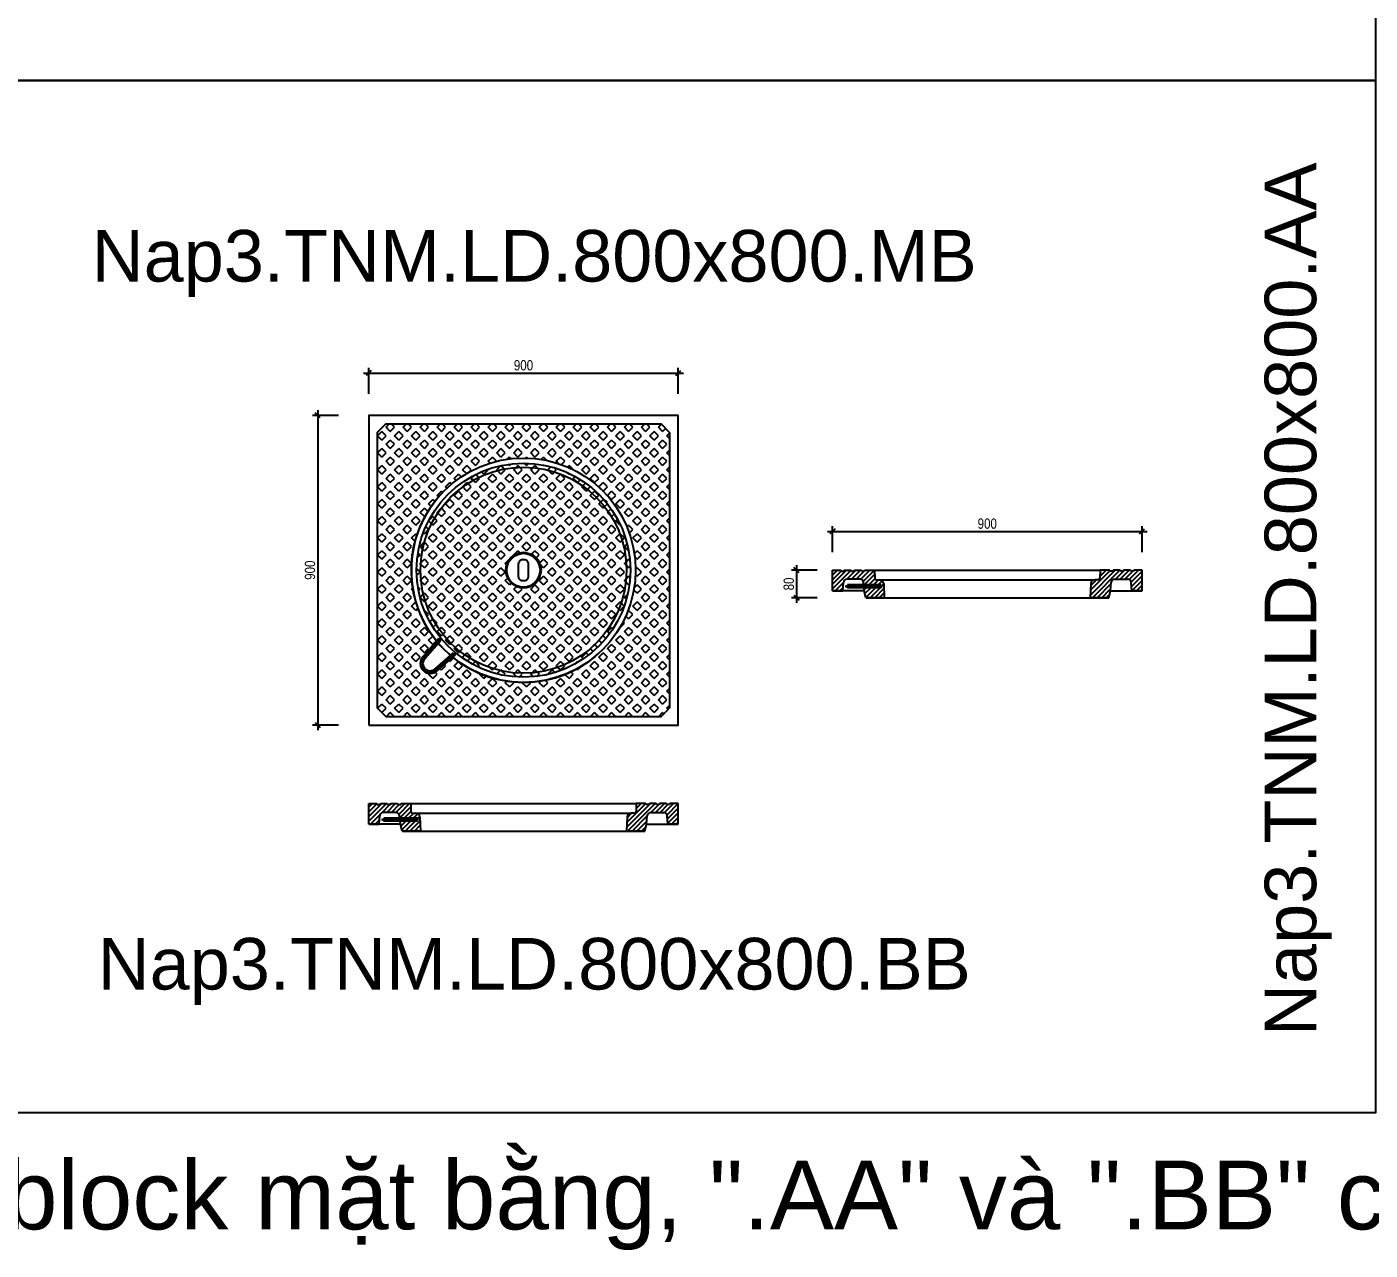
# Model space of a CAD drawing. Header units: feet. Extents: x 0 to 46220, y -100 to 29800.
# Drawn here: x 18078 to 21984, y 17894 to 21449 of the extents above; entities that cross this region are included whole.
import ezdxf
from ezdxf.enums import TextEntityAlignment as Align

# ---------------------------------------------------------------- set-up
doc = ezdxf.new("R2010")
doc.units = ezdxf.units.FT
doc.header["$MEASUREMENT"] = 0
doc.layers.get('Defpoints').update_dxf_attribs({"color": 8})
for name, color, linetype in [('VHG-140', 140, 'Continuous'), ('VHG-150', 150, 'Continuous'), ('VHG-Dim', 140, 'Continuous'), ('VHG-Nap2', 125, 'Continuous'), ('VHG-Nap3', 251, 'Continuous'), ('VHG-Text', 7, 'Continuous'), ('VHG-Thep', 1, 'Continuous')]:
    doc.layers.add(name, color=color, linetype=linetype)
doc.styles.add('VHG-Unicode.Bold', font='arial.ttf', dxfattribs={"width": 0.8})
doc.styles.add('VHG-Unicode.Regular', font='arial.ttf', dxfattribs={"width": 0.8})
doc.dimstyles.new('VHG1-15', dxfattribs={"dimscale": 150, "dimtxt": 0.2, "dimasz": 0.1, "dimexe": 0.1, "dimexo": 0.1, "dimgap": 0.05, "dimtad": 1, "dimdec": 0, "dimzin": 0, "dimdsep": 46, "dimtxsty": 'VHG-Unicode.Regular', "dimblk": 'OBLIQUE', "dimcen": 0.1, "dimdle": 0.1, "dimclrd": 140, "dimclre": 140, "dimclrt": 7, "dimaunit": 1, "dimadec": 3, "dimazin": 0, "dimtfac": 1, "dimtdec": 0, "dimtix": 1, "dimtofl": 0, "dimtmove": 0, "dimatfit": 3, "dimldrblk": 'DOTSMALL', "dimfxl": 0.4, "dimfxlon": 1, "dimtolj": 1, "dimtzin": 0, "dimarcsym": 0})
pattern_1 = [(45, (-19522.423, -19869.7), (-12.374369, 12.374369), [17.5, -17.5]), (135, (-19522.423, -19869.7), (-12.374369, -12.374369), [17.5, -17.5])]
pattern_2 = [(45, (-113113.089, -55998.163), (-6.7351921, 6.7351921), [])]
pattern_3 = [(45, (-113113.0886, -55998.163), (-2.24506403, 2.24506403), [])]

# ---------------------------------------------------------------- blocks, each defined once
blk = doc.blocks.new('Nap3.TNM.LD.800x800.MB')
at = {"layer": 'VHG-Nap3'}
h = blk.add_hatch(dxfattribs=at)
h.set_pattern_fill('SQUARE', color=256, scale=140, angle=45, style=0)
h.set_pattern_definition(pattern_1)
h.paths.add_polyline_path([(-425, -400), (-400, -425), (400, -425), (412.5, -412.5), (425, -400), (425, 400), (400, 425), (-400, 425), (-412.5, 412.5), (-425, 400)])
h.paths.add_polyline_path([(-230.5, 230.5, -0.668179), (326, 0, -0.631849), (-205.8, -252.8), (-251.2, -292.2, -0.985561), (-291.8, -250.8), (-252.8, -205.8, -0.384603)], flags=16)
h.paths.add_polyline_path([(-311, 0, -1), (311, 0, -1)], flags=0)
h.paths.add_polyline_path([(-299.5, 0, -1), (299.5, 0, -1)], flags=0)
edge = h.paths.add_edge_path(flags=0)
edge.add_arc((0, 0), 50, 180, 360)
edge.add_arc((0, 0), 50, 0, 180)
edge = h.paths.add_edge_path(flags=0)
edge.add_arc((0, 0), 50, 180, 360)
edge.add_arc((0, 0), 50, 0, 180)
edge = h.paths.add_edge_path(flags=0)
edge.add_arc((0, 0), 50, 180, 360)
edge.add_arc((0, 0), 50, 0, 180)
edge = h.paths.add_edge_path(flags=0)
edge.add_arc((0, 0), 50, 180, 360)
edge.add_arc((0, 0), 50, 0, 180)
h = blk.add_hatch(dxfattribs=at)
h.set_pattern_fill('SQUARE', color=256, scale=140, angle=45, style=0)
h.set_pattern_definition(pattern_1)
h.paths.add_polyline_path([(-299.5, 0, 1), (299.5, 0, 1)])
h.paths.add_polyline_path([(-50, 0, 1), (50, 0, 1)], flags=16)
at = {"layer": 'VHG-Nap2'}
for p, q in [((237.3, 203.2), (243.4, 197.9)), ((-245.9, -197.9), (-239.9, -203.1)), ((-203.1, -239.9), (-197.9, -245.9))]:
    blk.add_line(p, q, dxfattribs=at)
at = {"layer": 'VHG-Nap2', "ltscale": 0.03}
for p, q in [((-291.9, -250.9), (-245.9, -197.9)), ((-285.9, -256.1), (-239.9, -203.1)), ((-256.5, -286.2), (-203.1, -239.9)), ((-251.3, -292.3), (-197.9, -245.9))]:
    blk.add_line(p, q, dxfattribs=at)
at = {"layer": 'VHG-Nap2', "ltscale": 0.02}
for p, q in [((-288.9, -253.5), (-242.9, -200.5)), ((-253.9, -289.2), (-200.5, -242.9))]:
    blk.add_line(p, q, dxfattribs=at)
at = {"layer": 'VHG-Nap2'}
blk.add_lwpolyline([(-450, -450), (450, -450), (450, 450), (-450, 450)], close=True, dxfattribs=at)
for points in [[(-412.5, 412.5), (-425, 400), (-425, -400), (-400, -425), (400, -425), (412.5, -412.5)], [(-412.5, 412.5), (-400, 425), (400, 425), (425, 400), (425, -400), (412.5, -412.5)]]:
    blk.add_lwpolyline(points, dxfattribs=at)
blk.add_lwpolyline([(-15, 18), (-15, -18, 0.414214), (-3, -30), (3, -30, 0.414214), (15, -18), (15, 18, 0.414214), (3, 30), (-3, 30, 0.414214), (-15, 18)], format="xyb", dxfattribs=at)
for radius in [326, 311, 299.5]:
    blk.add_circle((0, 0), radius, dxfattribs=at)
at = {"layer": 'VHG-Nap2', "lineweight": 40}
blk.add_circle((0, 0), 50, dxfattribs=at)
at = {"layer": 'VHG-Nap2'}
blk.add_arc((0, 0), 326, 135, 315, dxfattribs=at)
at = {"layer": 'VHG-Nap2', "ltscale": 0.03}
for radius in [29, 21]:
    blk.add_arc((-271.2, -271.2), radius, 135, 315, dxfattribs=at)
at = {"layer": 'VHG-Nap2', "ltscale": 0.02}
blk.add_arc((-271.2, -271.2), 25, 135, 315, dxfattribs=at)
blk = doc.blocks.new('Nap3.TNM.LD.800x800.BB')
at = {"layer": 'VHG-Nap2'}
blk.add_hatch(color=256, dxfattribs=at).paths.add_polyline_path([(-399.5, -47, 1), (-407.5, -47, 1)])
at = {"layer": 'VHG-Nap3'}
h = blk.add_hatch(dxfattribs=at)
h.set_pattern_fill('ANSI31', color=256, scale=3, style=0)
h.set_pattern_definition(pattern_2)
h.paths.add_polyline_path([(-356, 0), (-357, -3), (-365, -3), (-366, 0), (-386, 0), (-387, -3), (-395, -3), (-396, 0), (-416, 0), (-417, -3), (-425, -3), (-426, 0), (-450, 0), (-450, -60), (-420, -60), (-418, -36, -0.414214), (-408, -26), (-370, -26, -0.390066), (-360.1, -35.2), (-359.4, -43), (-358.4, -43), (-308.5, -43), (-308.5, -51), (-357.8, -51), (-358.7, -51), (-358, -60), (-353, -80), (-299.5, -80), (-301.2, -39.2, 0.394664), (-313.2, -28), (-322.2, -28, -0.403796), (-327.2, -23.2), (-328, 0)])
h = blk.add_hatch(dxfattribs=at)
h.set_pattern_fill('ANSI31', color=256, scale=3, style=0)
h.set_pattern_definition(pattern_2)
h.paths.add_polyline_path([(358, -60), (360.1, -35.2, -0.390066), (370, -26), (408, -26, -0.414214), (418, -36), (420, -60), (450, -60), (450, 0), (426, 0), (425, -3), (417, -3), (416, 0), (396, 0), (395, -3), (387, -3), (386, 0), (366, 0), (365, -3), (357, -3), (356, 0), (328, 0), (327.2, -23.2, -0.403796), (322.2, -28), (313.2, -28, 0.394664), (301.2, -39.2), (299.5, -80), (353, -80)])
h = blk.add_hatch(dxfattribs=at)
h.set_pattern_fill('ANSI31', color=256, style=0)
h.set_pattern_definition(pattern_3)
h.paths.add_polyline_path([(-308.5, -47), (-308.5, -43), (-358.4, -43), (-359.4, -43), (-359.1, -47)])
h.paths.add_polyline_path([(-359.1, -47), (-358.7, -51), (-357.8, -51), (-308.5, -51), (-308.5, -47)])
at = {"layer": 'VHG-Nap2'}
for p, q in [((-450, 0), (-426, 0)), ((-450, -60), (-450, 0)), ((-426, 0), (-425, -3)), ((-417, -3), (-416, 0)), ((-416, 0), (-396, 0)), ((-396, 0), (-395, -3)), ((-387, -3), (-386, 0)), ((-386, 0), (-366, 0)), ((-366, 0), (-365, -3)), ((-357, -3), (-356, 0)), ((-356, 0), (-328, 0)), ((-328, 0), (-327.2, -23.2)), ((-328, 0), (328, 0)), ((328, 0), (327.2, -23.2)), ((356, 0), (328, 0)), ((357, -3), (356, 0)), ((366, 0), (365, -3)), ((386, 0), (366, 0)), ((387, -3), (386, 0)), ((396, 0), (395, -3)), ((416, 0), (396, 0)), ((417, -3), (416, 0)), ((426, 0), (425, -3)), ((450, 0), (426, 0)), ((450, -60), (450, 0)), ((-425, -3), (-417, -3)), ((-420, -60), (-418, -36)), ((-370, -26), (-408, -26)), ((-395, -3), (-387, -3)), ((-365, -3), (-357, -3)), ((-358, -60), (-360.1, -35.2)), ((-322.2, -28), (-313.2, -28)), ((-313.2, -28), (313.2, -28)), ((322.2, -28), (313.2, -28)), ((365, -3), (357, -3)), ((358, -60), (360.1, -35.2)), ((370, -26), (408, -26)), ((395, -3), (387, -3)), ((425, -3), (417, -3)), ((420, -60), (418, -36)), ((-420, -60), (-450, -60)), ((-450, -60), (-420, -60)), ((-358, -60), (-420, -60)), ((-358.4, -43), (-403.5, -43)), ((-357.8, -51), (-403.5, -51)), ((-353, -80), (-358, -60)), ((-301.2, -39.2), (-299.5, -80)), ((301.2, -39.2), (299.5, -80)), ((353, -80), (358, -60)), ((358, -60), (420, -60)), ((420, -60), (450, -60)), ((450, -60), (420, -60)), ((-299.5, -80), (-353, -80)), ((-352, -80), (-299.5, -80)), ((-299.5, -80), (299.5, -80)), ((299.5, -80), (353, -80)), ((352, -80), (299.5, -80))]:
    blk.add_line(p, q, dxfattribs=at)
at = {"layer": 'VHG-Nap2', "ltscale": 0.02}
for p, q in [((-305, -47), (-412.7, -47)), ((-403.5, -53.5), (-403.5, -39.8)), ((-308.5, -43), (-358.4, -43)), ((-308.5, -51), (-357.8, -51)), ((-308.5, -51), (-308.5, -43))]:
    blk.add_line(p, q, dxfattribs=at)
at = {"layer": 'VHG-Nap2'}
blk.add_circle((-403.5, -47), 4, dxfattribs=at)
for centre, radius, start, end in [((-408, -36), 10, 90, 180), ((-370, -36), 10, 4.7636, 90), ((-322.2, -23), 5, 182.0454, 270), ((-313.2, -40), 12, 3.8506, 90), ((313.2, -40), 12, 90, 176.1494), ((322.2, -23), 5, 270, 357.9546), ((370, -36), 10, 90, 175.2364), ((408, -36), 10, 0, 90)]:
    blk.add_arc(centre, radius, start, end, dxfattribs=at)
blk = doc.blocks.new('Nap3.TNM.LD.800x800.AA')
at = {"layer": 'VHG-Nap2'}
blk.add_hatch(color=256, dxfattribs=at).paths.add_polyline_path([(-399.5, -47, 1), (-407.5, -47, 1)])
at = {"layer": 'VHG-Nap3'}
h = blk.add_hatch(dxfattribs=at)
h.set_pattern_fill('ANSI31', color=256, scale=3, style=0)
h.set_pattern_definition(pattern_2)
h.paths.add_polyline_path([(-356, 0), (-357, -3), (-365, -3), (-366, 0), (-386, 0), (-387, -3), (-395, -3), (-396, 0), (-416, 0), (-417, -3), (-425, -3), (-426, 0), (-450, 0), (-450, -60), (-420, -60), (-418, -36, -0.414214), (-408, -26), (-370, -26, -0.390066), (-360.1, -35.2), (-359.4, -43), (-358.4, -43), (-308.5, -43), (-308.5, -51), (-357.8, -51), (-358.7, -51), (-358, -60), (-353, -80), (-299.5, -80), (-301.2, -39.2, 0.394664), (-313.2, -28), (-322.2, -28, -0.403796), (-327.2, -23.2), (-328, 0)])
h = blk.add_hatch(dxfattribs=at)
h.set_pattern_fill('ANSI31', color=256, scale=3, style=0)
h.set_pattern_definition(pattern_2)
h.paths.add_polyline_path([(358, -60), (360.1, -35.2, -0.390066), (370, -26), (408, -26, -0.414214), (418, -36), (420, -60), (450, -60), (450, 0), (426, 0), (425, -3), (417, -3), (416, 0), (396, 0), (395, -3), (387, -3), (386, 0), (366, 0), (365, -3), (357, -3), (356, 0), (328, 0), (327.2, -23.2, -0.403796), (322.2, -28), (313.2, -28, 0.394664), (301.2, -39.2), (299.5, -80), (353, -80)])
h = blk.add_hatch(dxfattribs=at)
h.set_pattern_fill('ANSI31', color=256, style=0)
h.set_pattern_definition(pattern_3)
h.paths.add_polyline_path([(-308.5, -47), (-308.5, -43), (-358.4, -43), (-359.4, -43), (-359.1, -47)])
h.paths.add_polyline_path([(-359.1, -47), (-358.7, -51), (-357.8, -51), (-308.5, -51), (-308.5, -47)])
at = {"layer": 'VHG-Nap2'}
for p, q in [((-450, 0), (-426, 0)), ((-450, -60), (-450, 0)), ((-426, 0), (-425, -3)), ((-417, -3), (-416, 0)), ((-416, 0), (-396, 0)), ((-396, 0), (-395, -3)), ((-387, -3), (-386, 0)), ((-386, 0), (-366, 0)), ((-366, 0), (-365, -3)), ((-357, -3), (-356, 0)), ((-356, 0), (-328, 0)), ((-328, 0), (-327.2, -23.2)), ((-328, 0), (328, 0)), ((328, 0), (327.2, -23.2)), ((356, 0), (328, 0)), ((357, -3), (356, 0)), ((366, 0), (365, -3)), ((386, 0), (366, 0)), ((387, -3), (386, 0)), ((396, 0), (395, -3)), ((416, 0), (396, 0)), ((417, -3), (416, 0)), ((426, 0), (425, -3)), ((450, 0), (426, 0)), ((450, -60), (450, 0)), ((-425, -3), (-417, -3)), ((-420, -60), (-418, -36)), ((-370, -26), (-408, -26)), ((-395, -3), (-387, -3)), ((-365, -3), (-357, -3)), ((-358, -60), (-360.1, -35.2)), ((-322.2, -28), (-313.2, -28)), ((-313.2, -28), (313.2, -28)), ((322.2, -28), (313.2, -28)), ((365, -3), (357, -3)), ((358, -60), (360.1, -35.2)), ((370, -26), (408, -26)), ((395, -3), (387, -3)), ((425, -3), (417, -3)), ((420, -60), (418, -36)), ((-420, -60), (-450, -60)), ((-450, -60), (-420, -60)), ((-358, -60), (-420, -60)), ((-358.4, -43), (-403.5, -43)), ((-357.8, -51), (-403.5, -51)), ((-353, -80), (-358, -60)), ((-301.2, -39.2), (-299.5, -80)), ((301.2, -39.2), (299.5, -80)), ((353, -80), (358, -60)), ((358, -60), (420, -60)), ((420, -60), (450, -60)), ((450, -60), (420, -60)), ((-299.5, -80), (-353, -80)), ((-352, -80), (-299.5, -80)), ((-299.5, -80), (299.5, -80)), ((299.5, -80), (353, -80)), ((352, -80), (299.5, -80))]:
    blk.add_line(p, q, dxfattribs=at)
at = {"layer": 'VHG-Nap2', "ltscale": 0.02}
for p, q in [((-305, -47), (-412.7, -47)), ((-403.5, -53.5), (-403.5, -39.8)), ((-308.5, -43), (-358.4, -43)), ((-308.5, -51), (-357.8, -51)), ((-308.5, -51), (-308.5, -43))]:
    blk.add_line(p, q, dxfattribs=at)
at = {"layer": 'VHG-Nap2'}
blk.add_circle((-403.5, -47), 4, dxfattribs=at)
for centre, radius, start, end in [((-408, -36), 10, 90, 180), ((-370, -36), 10, 4.7636, 90), ((-322.2, -23), 5, 182.0454, 270), ((-313.2, -40), 12, 3.8506, 90), ((313.2, -40), 12, 90, 176.1494), ((322.2, -23), 5, 270, 357.9546), ((370, -36), 10, 90, 175.2364), ((408, -36), 10, 0, 90)]:
    blk.add_arc(centre, radius, start, end, dxfattribs=at)
blk = doc.blocks.new('_Oblique')
at = {"layer": 'VHG-Dim', "linetype": 'ByBlock', "lineweight": -2}
blk.add_line((-0.5, -0.5), (0.5, 0.5), dxfattribs=at)
blk = doc.blocks.new('*D309')
at = {"layer": 'Defpoints', "color": 0, "transparency": 16777216}
for p in [(19072.4, 20319.7), (18924.2, 19419.7), (19072.4, 19419.7)]:
    blk.add_point(p, dxfattribs=at)
at = {"layer": 'VHG-Dim', "color": 140, "lineweight": -2, "transparency": 16777216}
for p, q in [((18984.2, 20319.7), (18909.2, 20319.7)), ((18924.2, 20334.7), (18924.2, 19404.7)), ((18984.2, 19419.7), (18909.2, 19419.7))]:
    blk.add_line(p, q, dxfattribs=at)
at = {"layer": 'VHG-Dim', "color": 140, "lineweight": -2, "transparency": 16777216, "xscale": 15, "yscale": 15, "zscale": 15}
for p, rotation in [((18924.2, 20319.7), 90), ((18924.2, 19419.7), 270)]:
    blk.add_blockref('_Oblique', p, dxfattribs=dict(at, rotation=rotation))
at = {"layer": 'VHG-Dim', "color": 7, "transparency": 16777216, "insert": (18901.7, 19869.7), "char_height": 30, "attachment_point": 5, "rotation": 90, "style": 'VHG-Unicode.Regular'}
blk.add_mtext('\\A1;900', dxfattribs=at)
blk = doc.blocks.new('_DotSmall')
at = {"layer": 'VHG-Thep', "linetype": 'ByBlock', "const_width": 0.5}
blk.add_lwpolyline([(-0.0625, 0, 1), (0.0625, 0, 1)], format="xyb", close=True, dxfattribs=at)
blk = doc.blocks.new('*D310')
at = {"layer": 'Defpoints', "color": 0, "transparency": 16777216}
for p in [(19972.4, 20442.6), (19072.4, 20319.7), (19972.4, 20319.7)]:
    blk.add_point(p, dxfattribs=at)
at = {"layer": 'VHG-Dim', "color": 140, "lineweight": -2, "transparency": 16777216}
for p, q in [((19057.4, 20442.6), (19987.4, 20442.6)), ((19072.4, 20382.6), (19072.4, 20457.6)), ((19972.4, 20382.6), (19972.4, 20457.6))]:
    blk.add_line(p, q, dxfattribs=at)
at = {"layer": 'VHG-Dim', "color": 140, "lineweight": -2, "transparency": 16777216, "xscale": 15, "yscale": 15, "zscale": 15, "rotation": 180}
blk.add_blockref('_Oblique', (19072.4, 20442.6), dxfattribs=at)
at = {"layer": 'VHG-Dim', "color": 140, "lineweight": -2, "transparency": 16777216, "xscale": 15, "yscale": 15, "zscale": 15}
blk.add_blockref('_Oblique', (19972.4, 20442.6), dxfattribs=at)
at = {"layer": 'VHG-Dim', "color": 7, "transparency": 16777216, "insert": (19522.4, 20465.1), "char_height": 30, "attachment_point": 5, "style": 'VHG-Unicode.Regular'}
blk.add_mtext('\\A1;900', dxfattribs=at)
blk = doc.blocks.new('*D311')
at = {"layer": 'Defpoints', "color": 0, "transparency": 16777216}
for p in [(21320.9, 19982.4), (20420.9, 19869.7), (21320.9, 19869.7)]:
    blk.add_point(p, dxfattribs=at)
at = {"layer": 'VHG-Dim', "color": 140, "lineweight": -2, "transparency": 16777216}
for p, q in [((20420.9, 19922.4), (20420.9, 19997.4)), ((21320.9, 19922.4), (21320.9, 19997.4)), ((20405.9, 19982.4), (21335.9, 19982.4))]:
    blk.add_line(p, q, dxfattribs=at)
at = {"layer": 'VHG-Dim', "color": 140, "lineweight": -2, "transparency": 16777216, "xscale": 15, "yscale": 15, "zscale": 15, "rotation": 180}
blk.add_blockref('_Oblique', (20420.9, 19982.4), dxfattribs=at)
at = {"layer": 'VHG-Dim', "color": 140, "lineweight": -2, "transparency": 16777216, "xscale": 15, "yscale": 15, "zscale": 15}
blk.add_blockref('_Oblique', (21320.9, 19982.4), dxfattribs=at)
at = {"layer": 'VHG-Dim', "color": 7, "transparency": 16777216, "insert": (20870.9, 20004.9), "char_height": 30, "attachment_point": 5, "style": 'VHG-Unicode.Regular'}
blk.add_mtext('\\A1;900', dxfattribs=at)
blk = doc.blocks.new('*D312')
at = {"layer": 'Defpoints', "color": 0, "transparency": 16777216}
for p in [(20420.9, 19869.7), (20316.4, 19789.7), (20571.4, 19789.7)]:
    blk.add_point(p, dxfattribs=at)
at = {"layer": 'VHG-Dim', "color": 140, "lineweight": -2, "transparency": 16777216}
for p, q in [((20316.4, 19884.7), (20316.4, 19774.7)), ((20376.4, 19869.7), (20301.4, 19869.7)), ((20376.4, 19789.7), (20301.4, 19789.7))]:
    blk.add_line(p, q, dxfattribs=at)
at = {"layer": 'VHG-Dim', "color": 140, "lineweight": -2, "transparency": 16777216, "xscale": 15, "yscale": 15, "zscale": 15}
for p, rotation in [((20316.4, 19869.7), 90), ((20316.4, 19789.7), 270)]:
    blk.add_blockref('_Oblique', p, dxfattribs=dict(at, rotation=rotation))
at = {"layer": 'VHG-Dim', "color": 7, "transparency": 16777216, "insert": (20293.9, 19829.7), "char_height": 30, "attachment_point": 5, "rotation": 90, "style": 'VHG-Unicode.Regular'}
blk.add_mtext('\\A1;80', dxfattribs=at)

msp = doc.modelspace()

# ---------------------------------------------------------------- linework, layer by layer
at = {"layer": 'VHG-140'}
msp.add_lwpolyline([(18000, 24292.5), (22000, 24292.5), (22000, 21292.5), (18000, 21292.5)], close=True, dxfattribs=at)
at = {"layer": 'VHG-150'}
msp.add_lwpolyline([(18000, 21292.5), (22000, 21292.5), (22000, 18292.5), (18000, 18292.5)], close=True, dxfattribs=at)

# ---------------------------------------------------------------- block references
at = {"layer": 'VHG-Dim'}
for name, p in [('Nap3.TNM.LD.800x800.MB', (19522.4, 19869.7)), ('Nap3.TNM.LD.800x800.AA', (20870.9, 19869.7)), ('Nap3.TNM.LD.800x800.BB', (19522.4, 19191.6))]:
    msp.add_blockref(name, p, dxfattribs=at)

# ---------------------------------------------------------------- texts
at = {"layer": 'VHG-Nap3', "ltscale": 1000, "style": 'VHG-Unicode.Bold'}
msp.add_text('Lưu ý: Mỗi block nắp ga có tên gồm: Tên block, ví dụ "VIN.TNT.VH.800x800" (là tên trong file excel) kèm thêm hậu tố ".MB" cho block mặt bằng, ".AA" và ".BB" cho các mặt cắt AA và BB.', height=200, dxfattribs=at).set_placement((2102.8, 18054.1), align=Align.MIDDLE_LEFT)
at = {"layer": 'VHG-Text', "style": 'VHG-Unicode.Bold'}
msp.add_text('Nap3.TNM.LD.800x800.AA', height=150, rotation=90, dxfattribs=at).set_placement((21827.3, 19785.3), align=Align.CENTER)
for s, p in [('Nap3.TNM.LD.800x800.MB', (19553.6, 20708.4)), ('Nap3.TNM.LD.800x800.BB', (19553.6, 18651.1))]:
    msp.add_text(s, height=150, dxfattribs=at).set_placement(p, align=Align.CENTER)

# ---------------------------------------------------------------- dimensions: what is measured, and where the dimension line sits
at = {"layer": 'VHG-Dim'}
for base, p1, p2, picture, middle in [((19972.4, 20442.6), (19072.4, 20319.7), (19972.4, 20319.7), '*D310', (19522.4, 20465.1)), ((21320.9, 19982.4), (20420.9, 19869.7), (21320.9, 19869.7), '*D311', (20870.9, 20004.9))]:
    dim = msp.add_linear_dim(base=base, p1=p1, p2=p2, dimstyle='VHG1-15', dxfattribs=at)
    dim.commit()
    dim.dimension.update_dxf_attribs({"geometry": picture, "text_midpoint": middle})
for base, p1, p2, picture, middle in [((18924.2, 19419.7), (19072.4, 20319.7), (19072.4, 19419.7), '*D309', (18901.7, 19869.7)), ((20316.4, 19789.7), (20420.9, 19869.7), (20571.4, 19789.7), '*D312', (20293.9, 19829.7))]:
    dim = msp.add_linear_dim(base=base, p1=p1, p2=p2, angle=90, dimstyle='VHG1-15', dxfattribs=at)
    dim.commit()
    dim.dimension.update_dxf_attribs({"geometry": picture, "text_midpoint": middle})

doc.saveas('drawing.dxf')
